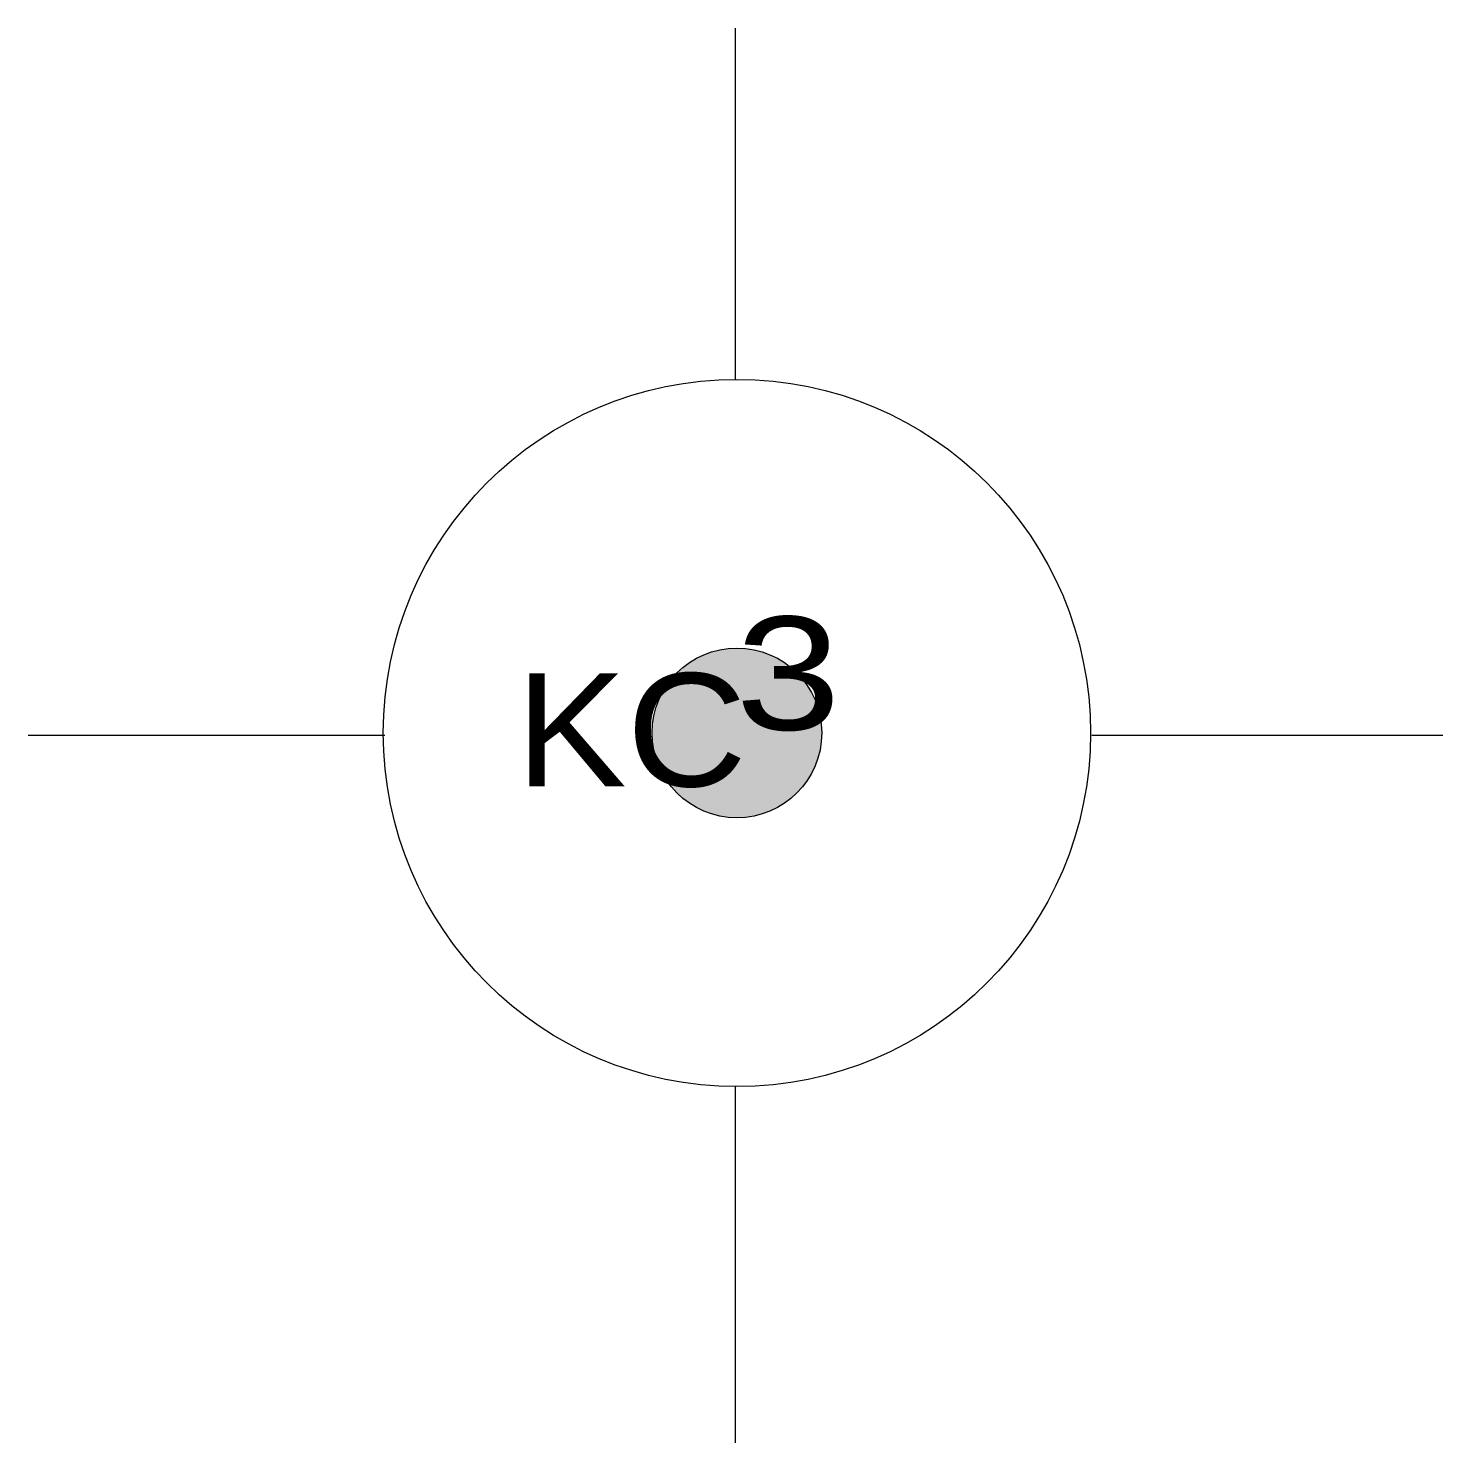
# Model space of a CAD drawing. Header units: metres. Extents: x 543830 to 550178, y 1834749 to 1838805.
# Drawn here: x 549869.33 to 549871.83, y 1838728.84 to 1838731.34 of the extents above; entities that cross this region are included whole.
import ezdxf
from ezdxf.enums import TextEntityAlignment as Align

# ---------------------------------------------------------------- set-up
doc = ezdxf.new("R2010")
doc.units = ezdxf.units.M
doc.header["$LTSCALE"] = 0.08
doc.layers.add('7', color=7, linetype='Continuous', lineweight=13)
doc.layers.add('9', color=7, linetype='Continuous')

msp = doc.modelspace()

# ---------------------------------------------------------------- hatches: boundary and pattern name
at = {"layer": '7'}
msp.add_hatch(color=256, dxfattribs=at).paths.add_polyline_path([(549870.58247, 1838729.94452, 1), (549870.58247, 1838730.24452, 1)])

# ---------------------------------------------------------------- linework, layer by layer
for p, q in [((549870.58, 1838730.72), (549870.58, 1838731.34)), ((549869.96, 1838730.09), (549869.33, 1838730.09)), ((549871.83, 1838730.09), (549871.21, 1838730.09)), ((549870.58, 1838728.84), (549870.58, 1838729.47))]:
    msp.add_line(p, q, dxfattribs=at)
for radius in [0.625, 0.15]:
    msp.add_circle((549870.58247, 1838730.09452), radius, dxfattribs=at)

# ---------------------------------------------------------------- texts
at = {"layer": '7', "width": 1.25}
msp.add_text('3', height=0.2, dxfattribs=at).set_placement((549870.58, 1838730.1))
at = {"layer": '9', "width": 1.1}
msp.add_text('KC', height=0.2, dxfattribs=at).set_placement((549870.6, 1838730), align=Align.RIGHT)

doc.saveas('drawing.dxf')
